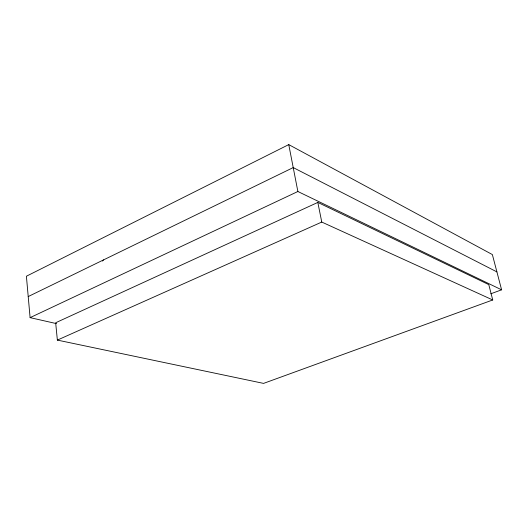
<?xml version="1.0" encoding="UTF-8"?>
<svg xmlns="http://www.w3.org/2000/svg" width="528" height="528" viewBox="0 0 528 528"><rect width="100%" height="100%" fill="white"/><g stroke="black" fill="none" stroke-linecap="round" stroke-linejoin="round"><path stroke-width="0.79" d="M102.373 261.05L103.521 259.895M490.769 293.799L501.6 289.819L492.367 254.569L288.75 144.606L26.4 276.23L30.096 317.638L56.588 323.644M28.215 296.564L293.225 167.581L496.907 271.9M30.096 317.638L297.878 191.506L501.6 289.819M317.816 202.422L55.664 322.76L57.367 340.098L263.564 383.394L492.736 299.963L488.783 284.618L317.816 202.422L321.77 222.057L492.736 299.963M57.367 340.098L321.77 222.057M288.75 144.606L297.878 191.506"/></g></svg>
